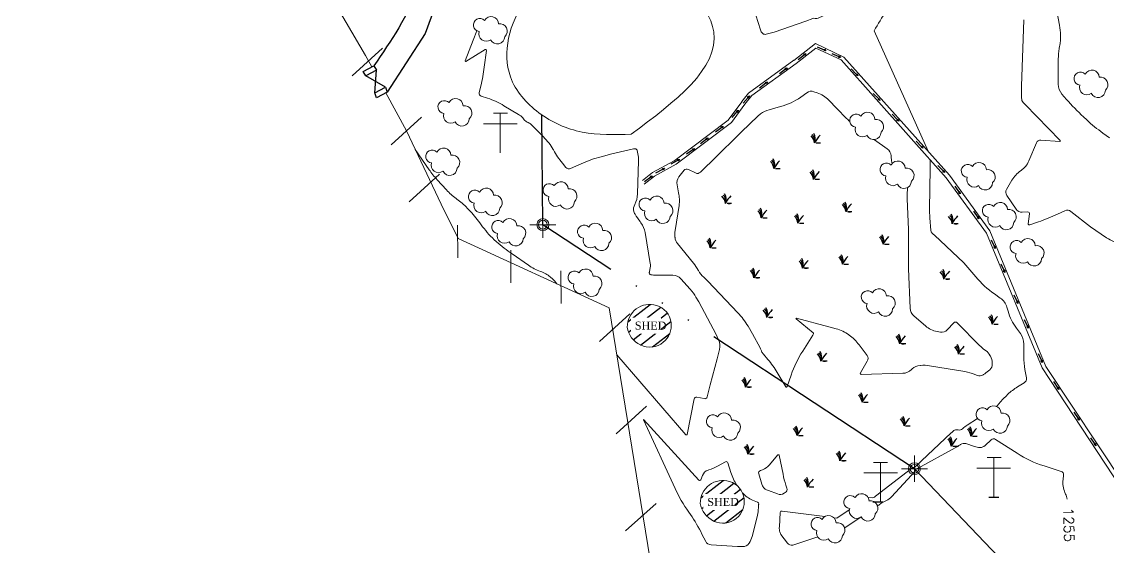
# Model space of a CAD drawing. Header units: metres. Extents: x 331672 to 331918, y 3055529 to 3055826.
# Drawn here: x 331673.6 to 331782.2, y 3055590.7 to 3055643.2 of the extents above; entities that cross this region are included whole.
import ezdxf

# ---------------------------------------------------------------- set-up
doc = ezdxf.new("R2010")
doc.units = ezdxf.units.M
doc.header["$MEASUREMENT"] = 0
doc.linetypes.add('ACAD_ISO06W100', pattern=[36, 24, -3, 0, -3, 0, -3, 0, -3])
for name, color, linetype in [('Border', 250, 'Continuous'), ('GATE', 162, 'Continuous'), ('MLAND', 114, 'Continuous'), ('POLE', 7, 'Continuous')]:
    doc.layers.add(name, color=color, linetype=linetype)
for name, color, linetype, lineweight in [('Cont_Annotation', 7, 'Continuous', 15), ('Contour', 4, 'Continuous', 15), ('Drainage', 18, 'Continuous', 9), ('F', 10, 'Continuous', 20), ('HUT', 181, 'Continuous', 18), ('Index_Contour', 8, 'Continuous', 20), ('POND', 55, 'Continuous', 9), ('Road', 170, 'Continuous', 25), ('Station', 50, 'Continuous', 13), ('TREE', 90, 'Continuous', 5)]:
    doc.layers.add(name, color=color, linetype=linetype, lineweight=lineweight)
doc.styles.add('CAD', font='times.ttf')
doc.styles.add('Cont_Anno', font='')
doc.styles.get('Cont_Anno').set_extended_font_data('romans', bold=True)

msp = doc.modelspace()

# ---------------------------------------------------------------- hatches: boundary and pattern name
at = {"true_color": 0x000000}
h = msp.add_hatch(color=18, dxfattribs=at)
h.dxf.hatch_style = 1
h.paths.add_polyline_path([(331753.81, 3055640.36), (331754, 3055640.35), (331753.86, 3055640.51)])
h = msp.add_hatch(color=18, dxfattribs=at)
h.dxf.hatch_style = 1
h.paths.add_polyline_path([(331751.89, 3055639.89), (331751.98, 3055640.06), (331751.78, 3055640.01)])
h = msp.add_hatch(color=18, dxfattribs=at)
h.dxf.hatch_style = 1
h.paths.add_polyline_path([(331755.25, 3055639.68), (331755.44, 3055639.68), (331755.3, 3055639.84)])
h = msp.add_hatch(color=18, dxfattribs=at)
h.dxf.hatch_style = 1
h.paths.add_polyline_path([(331750.02, 3055638.47), (331750.12, 3055638.64), (331749.92, 3055638.59)])
h = msp.add_hatch(color=18, dxfattribs=at)
h.dxf.hatch_style = 1
h.paths.add_polyline_path([(331757.01, 3055637.92), (331757.18, 3055637.84), (331757.11, 3055638.04)])
h = msp.add_hatch(color=18, dxfattribs=at)
h.dxf.hatch_style = 1
h.paths.add_polyline_path([(331748.04, 3055637.06), (331748.14, 3055637.23), (331747.94, 3055637.18)])
h = msp.add_hatch(color=18, dxfattribs=at)
h.dxf.hatch_style = 1
h.paths.add_polyline_path([(331746.29, 3055635.64), (331746.35, 3055635.82), (331746.16, 3055635.73)])
h = msp.add_hatch(color=18, dxfattribs=at)
h.dxf.hatch_style = 1
h.paths.add_polyline_path([(331759.21, 3055635.46), (331759.39, 3055635.38), (331759.32, 3055635.58)])
h = msp.add_hatch(color=18, dxfattribs=at)
h.dxf.hatch_style = 1
h.paths.add_polyline_path([(331745.19, 3055634.21), (331745.24, 3055634.4), (331745.06, 3055634.3)])
h = msp.add_hatch(color=18, dxfattribs=at)
h.dxf.hatch_style = 1
h.paths.add_polyline_path([(331743.64, 3055632.63), (331743.73, 3055632.8), (331743.53, 3055632.75)])
h = msp.add_hatch(color=18, dxfattribs=at)
h.dxf.hatch_style = 1
h.paths.add_polyline_path([(331761.09, 3055633.38), (331761.27, 3055633.3), (331761.2, 3055633.5)])
h = msp.add_hatch(color=18, dxfattribs=at)
h.dxf.hatch_style = 1
h.paths.add_polyline_path([(331742.13, 3055631.48), (331742.22, 3055631.65), (331742.02, 3055631.6)])
h = msp.add_hatch(color=18, dxfattribs=at)
h.dxf.hatch_style = 1
h.paths.add_polyline_path([(331740.76, 3055630.4), (331740.87, 3055630.56), (331740.66, 3055630.53)])
h = msp.add_hatch(color=18, dxfattribs=at)
h.dxf.hatch_style = 1
h.paths.add_polyline_path([(331763.5, 3055630.69), (331763.68, 3055630.61), (331763.6, 3055630.81)])
h = msp.add_hatch(color=18, dxfattribs=at)
h.dxf.hatch_style = 1
h.paths.add_polyline_path([(331739.26, 3055629.32), (331739.38, 3055629.47), (331739.17, 3055629.46)])
h = msp.add_hatch(color=18, dxfattribs=at)
h.dxf.hatch_style = 1
h.paths.add_polyline_path([(331737.73, 3055628.44), (331737.85, 3055628.59), (331737.65, 3055628.57)])
h = msp.add_hatch(color=18, dxfattribs=at)
h.dxf.hatch_style = 1
h.paths.add_polyline_path([(331765.67, 3055628.25), (331765.85, 3055628.17), (331765.78, 3055628.37)])
h = msp.add_hatch(color=18, dxfattribs=at)
h.dxf.hatch_style = 1
h.paths.add_polyline_path([(331736.54, 3055627.68), (331736.64, 3055627.85), (331736.44, 3055627.8)])
h = msp.add_hatch(color=18, dxfattribs=at)
h.dxf.hatch_style = 1
h.paths.add_polyline_path([(331767.25, 3055626.12), (331767.42, 3055626.02), (331767.37, 3055626.22)])
h = msp.add_hatch(color=18, dxfattribs=at)
h.dxf.hatch_style = 1
h.paths.add_polyline_path([(331769.11, 3055623.62), (331769.28, 3055623.52), (331769.24, 3055623.73)])
h = msp.add_hatch(color=18, dxfattribs=at)
h.dxf.hatch_style = 1
h.paths.add_polyline_path([(331770.76, 3055620.71), (331770.91, 3055620.58), (331770.9, 3055620.79)])
h = msp.add_hatch(color=18, dxfattribs=at)
h.dxf.hatch_style = 1
h.paths.add_polyline_path([(331771.72, 3055618.31), (331771.87, 3055618.18), (331771.86, 3055618.39)])
h = msp.add_hatch(color=18, dxfattribs=at)
h.dxf.hatch_style = 1
h.paths.add_polyline_path([(331773.03, 3055615.21), (331773.18, 3055615.08), (331773.17, 3055615.29)])
h = msp.add_hatch()
h.set_pattern_fill('ANSI31', color=256, scale=7, angle=173)
h.set_pattern_definition([(218, (0, 0), (0.5387037909, -0.6895094094), [])])
h.paths.add_polyline_path([(331737.06, 3055614.88, 0.509759), (331734.13, 3055612.68, 0.244313), (331735.46, 3055610.92, 0.289959), (331737.74, 3055611.19, 0.259362), (331738.52, 3055613.15, 0.294483)])
h.paths.add_polyline_path([(331741.44, 3055595.07, 0.244313), (331742.76, 3055593.31, 0.289959), (331745.04, 3055593.58, 0.259362), (331745.83, 3055595.54, 0.294483), (331744.37, 3055597.27, 0.509759)])
h.paths.add_polyline_path([(331734.63, 3055612), (331738.11, 3055612), (331738.11, 3055613.71), (331734.63, 3055613.71)], flags=24)
h.paths.add_polyline_path([(331741.87, 3055594.37), (331745.35, 3055594.37), (331745.35, 3055596.08), (331741.87, 3055596.08)], flags=24)
h = msp.add_hatch(color=18, dxfattribs=at)
h.dxf.hatch_style = 1
h.paths.add_polyline_path([(331774.07, 3055612.74), (331774.21, 3055612.61), (331774.21, 3055612.82)])
h = msp.add_hatch(color=18, dxfattribs=at)
h.dxf.hatch_style = 1
h.paths.add_polyline_path([(331775.47, 3055609.31), (331775.61, 3055609.18), (331775.61, 3055609.39)])
h = msp.add_hatch(color=18, dxfattribs=at)
h.dxf.hatch_style = 1
h.paths.add_polyline_path([(331777.11, 3055606.56), (331777.27, 3055606.46), (331777.23, 3055606.66)])
h = msp.add_hatch(color=18, dxfattribs=at)
h.dxf.hatch_style = 1
h.paths.add_polyline_path([(331779.13, 3055603.51), (331779.29, 3055603.41), (331779.25, 3055603.62)])
h = msp.add_hatch(color=18, dxfattribs=at)
h.dxf.hatch_style = 1
h.paths.add_polyline_path([(331780.81, 3055600.95), (331780.98, 3055600.84), (331780.94, 3055601.05)])

# ---------------------------------------------------------------- linework, layer by layer
for p, q in [((331753.83, 3055640.43), (331753.86, 3055640.51)), ((331751.83, 3055639.95), (331751.78, 3055640.01)), ((331755.27, 3055639.76), (331755.3, 3055639.84)), ((331749.97, 3055638.53), (331749.92, 3055638.59)), ((331757.06, 3055637.98), (331757.11, 3055638.04)), ((331747.99, 3055637.12), (331747.94, 3055637.18)), ((331746.23, 3055635.68, 1254.76), (331746.16, 3055635.73, 1254.76)), ((331759.27, 3055635.51), (331759.32, 3055635.58)), ((331745.12, 3055634.26), (331745.06, 3055634.3)), ((331743.58, 3055632.69), (331743.53, 3055632.75)), ((331761.14, 3055633.44), (331761.2, 3055633.5)), ((331742.07, 3055631.54), (331742.02, 3055631.6)), ((331740.71, 3055630.46, 1254.74), (331740.66, 3055630.53, 1254.74)), ((331763.55, 3055630.75), (331763.6, 3055630.81)), ((331739.21, 3055629.39), (331739.17, 3055629.46)), ((331737.69, 3055628.5), (331737.65, 3055628.57)), ((331765.73, 3055628.31), (331765.78, 3055628.37)), ((331736.49, 3055627.74), (331736.44, 3055627.8)), ((331767.31, 3055626.17), (331767.37, 3055626.22)), ((331769.17, 3055623.67), (331769.24, 3055623.73)), ((331770.83, 3055620.75), (331770.9, 3055620.79)), ((331771.79, 3055618.35), (331771.86, 3055618.39)), ((331773.1, 3055615.25), (331773.17, 3055615.29)), ((331774.14, 3055612.77), (331774.21, 3055612.82)), ((331775.54, 3055609.35), (331775.61, 3055609.39)), ((331777.17, 3055606.61), (331777.23, 3055606.66)), ((331779.19, 3055603.56), (331779.25, 3055603.62)), ((331780.88, 3055601), (331780.94, 3055601.05))]:
    msp.add_line(p, q)
at = {"layer": 'Border'}
for p, q in [((331753.13, 3055640.75), (331753.83, 3055640.43)), ((331753.86, 3055640.51), (331753.81, 3055640.36)), ((331754, 3055640.35), (331753.81, 3055640.36)), ((331753.86, 3055640.51), (331754, 3055640.35)), ((331751.21, 3055639.48), (331751.83, 3055639.95)), ((331751.78, 3055640.01), (331751.98, 3055640.06)), ((331751.78, 3055640.01), (331751.89, 3055639.89)), ((331751.98, 3055640.06), (331751.89, 3055639.89)), ((331754.57, 3055640.08), (331755.28, 3055639.76)), ((331755.3, 3055639.84), (331755.25, 3055639.68)), ((331755.44, 3055639.68), (331755.25, 3055639.68)), ((331755.3, 3055639.84), (331755.44, 3055639.68)), ((331749.35, 3055638.07), (331749.97, 3055638.53)), ((331749.92, 3055638.59), (331750.12, 3055638.64)), ((331749.92, 3055638.59), (331750.02, 3055638.47)), ((331750.12, 3055638.64), (331750.02, 3055638.47)), ((331756.52, 3055638.54), (331757.06, 3055637.98)), ((331757.11, 3055638.04), (331757.01, 3055637.92)), ((331757.11, 3055638.04), (331757.18, 3055637.84)), ((331747.37, 3055636.65), (331747.99, 3055637.12)), ((331747.94, 3055637.18), (331748.14, 3055637.23)), ((331747.94, 3055637.18), (331748.04, 3055637.06)), ((331748.14, 3055637.23), (331748.04, 3055637.06)), ((331757.18, 3055637.84), (331757.01, 3055637.92)), ((331746.16, 3055635.73, 1254.76), (331746.35, 3055635.82, 1254.76)), ((331746.35, 3055635.82, 1254.76), (331746.29, 3055635.64, 1254.76)), ((331758.73, 3055636.08), (331759.27, 3055635.52)), ((331745.73, 3055635.09, 1254.76), (331746.23, 3055635.68, 1254.76)), ((331746.16, 3055635.73, 1254.76), (331746.29, 3055635.64, 1254.76)), ((331759.32, 3055635.58), (331759.21, 3055635.46)), ((331759.39, 3055635.38), (331759.21, 3055635.46)), ((331759.32, 3055635.58), (331759.39, 3055635.38)), ((331744.62, 3055633.67), (331745.12, 3055634.26)), ((331745.06, 3055634.3), (331745.24, 3055634.4)), ((331745.06, 3055634.3), (331745.19, 3055634.21)), ((331745.24, 3055634.4), (331745.19, 3055634.21)), ((331760.61, 3055634), (331761.15, 3055633.44)), ((331742.96, 3055632.23), (331743.58, 3055632.69)), ((331743.53, 3055632.75), (331743.73, 3055632.8)), ((331743.53, 3055632.75), (331743.64, 3055632.63)), ((331743.73, 3055632.8), (331743.64, 3055632.63)), ((331761.2, 3055633.5), (331761.09, 3055633.38)), ((331761.27, 3055633.3), (331761.09, 3055633.38)), ((331761.2, 3055633.5), (331761.27, 3055633.3)), ((331741.45, 3055631.07), (331742.07, 3055631.54)), ((331742.02, 3055631.6), (331742.22, 3055631.65)), ((331742.02, 3055631.6), (331742.13, 3055631.48)), ((331742.22, 3055631.65), (331742.13, 3055631.48)), ((331740.06, 3055630.05, 1254.74), (331740.71, 3055630.47, 1254.74)), ((331740.66, 3055630.53, 1254.74), (331740.87, 3055630.56, 1254.74)), ((331740.66, 3055630.53, 1254.74), (331740.76, 3055630.4, 1254.74)), ((331740.87, 3055630.56, 1254.74), (331740.76, 3055630.4, 1254.74)), ((331763.02, 3055631.31), (331763.55, 3055630.75)), ((331763.6, 3055630.81), (331763.5, 3055630.69)), ((331763.68, 3055630.61), (331763.5, 3055630.69)), ((331763.6, 3055630.81), (331763.68, 3055630.61)), ((331738.53, 3055629.03), (331739.21, 3055629.39)), ((331739.17, 3055629.46), (331739.38, 3055629.47)), ((331739.17, 3055629.46), (331739.26, 3055629.32)), ((331739.38, 3055629.47), (331739.26, 3055629.32)), ((331737.01, 3055628.14), (331737.69, 3055628.51)), ((331737.65, 3055628.57), (331737.85, 3055628.59)), ((331737.65, 3055628.57), (331737.73, 3055628.44)), ((331737.85, 3055628.59), (331737.73, 3055628.44)), ((331765.19, 3055628.87), (331765.73, 3055628.31)), ((331765.78, 3055628.37), (331765.67, 3055628.25)), ((331765.85, 3055628.17), (331765.67, 3055628.25)), ((331765.78, 3055628.37), (331765.85, 3055628.17)), ((331735.86, 3055627.28), (331736.49, 3055627.74)), ((331736.44, 3055627.8), (331736.64, 3055627.85)), ((331736.44, 3055627.8), (331736.54, 3055627.68)), ((331736.64, 3055627.85), (331736.54, 3055627.68)), ((331766.87, 3055626.8), (331767.31, 3055626.17)), ((331767.37, 3055626.22), (331767.25, 3055626.12)), ((331767.42, 3055626.02), (331767.25, 3055626.12)), ((331767.37, 3055626.22), (331767.42, 3055626.02)), ((331768.73, 3055624.31), (331769.18, 3055623.68)), ((331769.24, 3055623.73), (331769.11, 3055623.62)), ((331769.28, 3055623.52), (331769.11, 3055623.62)), ((331769.24, 3055623.73), (331769.28, 3055623.52)), ((331770.51, 3055621.45), (331770.84, 3055620.75)), ((331770.9, 3055620.79), (331770.76, 3055620.71)), ((331770.91, 3055620.58), (331770.76, 3055620.71)), ((331770.9, 3055620.79), (331770.91, 3055620.58)), ((331771.47, 3055619.05), (331771.8, 3055618.35)), ((331771.86, 3055618.39), (331771.72, 3055618.31)), ((331771.87, 3055618.18), (331771.72, 3055618.31)), ((331771.86, 3055618.39), (331771.87, 3055618.18)), ((331772.78, 3055615.95), (331773.11, 3055615.25)), ((331773.17, 3055615.29), (331773.03, 3055615.21)), ((331773.18, 3055615.08), (331773.03, 3055615.21)), ((331773.17, 3055615.29), (331773.18, 3055615.08)), ((331773.81, 3055613.48), (331774.14, 3055612.78)), ((331774.21, 3055612.82), (331774.07, 3055612.74)), ((331774.21, 3055612.61), (331774.07, 3055612.74)), ((331774.21, 3055612.82), (331774.21, 3055612.61)), ((331775.21, 3055610.05), (331775.54, 3055609.35)), ((331775.61, 3055609.39), (331775.47, 3055609.31)), ((331775.61, 3055609.18), (331775.47, 3055609.31)), ((331775.61, 3055609.39), (331775.61, 3055609.18)), ((331776.73, 3055607.25), (331777.17, 3055606.61)), ((331777.23, 3055606.66), (331777.11, 3055606.56)), ((331777.27, 3055606.46), (331777.11, 3055606.56)), ((331777.23, 3055606.66), (331777.27, 3055606.46)), ((331778.75, 3055604.2), (331779.19, 3055603.57)), ((331779.25, 3055603.62), (331779.13, 3055603.51)), ((331779.29, 3055603.41), (331779.13, 3055603.51)), ((331779.25, 3055603.62), (331779.29, 3055603.41)), ((331780.44, 3055601.64), (331780.88, 3055601)), ((331780.94, 3055601.05), (331780.81, 3055600.95)), ((331780.94, 3055601.05), (331780.98, 3055600.84)), ((331780.98, 3055600.84), (331780.81, 3055600.95))]:
    msp.add_line(p, q, dxfattribs=at)
at = {"layer": 'Contour'}
for points, elevation in [([(331775.39, 3055653.1), (331777.32, 3055642.9, -0.090624), (331777.36, 3055640.86), (331777.35, 3055640.81, 0.043232), (331777.19, 3055638.75), (331777.21, 3055637, 0.186553), (331777.58, 3055636.01), (331778.04, 3055635.48, 0.027252), (331779.72, 3055633.74), (331780.05, 3055633.43, 0.036447), (331781.67, 3055632.11), (331782.33, 3055631.64, 0.082149)], 1258), ([(331773.76, 3055643.43), (331773.54, 3055636.8), (331773.55, 3055635.6, 0.186553), (331773.7, 3055635.18), (331773.89, 3055634.97), (331777.4, 3055631.38, -0.635463), (331777.36, 3055631.28), (331775.47, 3055631.41, 0.325844), (331775.04, 3055631.14), (331774.28, 3055629.33, -0.148017), (331773.49, 3055628.36), (331773.45, 3055628.33, 0.113503), (331772.58, 3055627.39), (331772.04, 3055626.47, 0.297337), (331772.06, 3055625.88), (331773, 3055624.51, 0.267808), (331773.6, 3055624.2), (331774.15, 3055624.23, -0.459058), (331774.34, 3055624.02), (331774.21, 3055623.05, 0.535926), (331774.36, 3055622.93), (331775.22, 3055623.23, 0.025655), (331777.13, 3055624), (331777.88, 3055624.34, -0.288319), (331778.48, 3055624.27), (331780.43, 3055622.75), (331782.04, 3055621.65, 0.118981), (331783.64, 3055621.02)], 1256), ([(331756.37, 3055633.27, -0.00904), (331756.06, 3055633.58), (331755.08, 3055634.58), (331754.27, 3055635.4, 0.119543), (331753.12, 3055636.13), (331752.8, 3055636.25, 0.253543), (331752.08, 3055636.15), (331751.47, 3055635.71, -0.093465), (331749.46, 3055634.76), (331748.31, 3055634.45, 0.108692), (331747.46, 3055634.02), (331747.42, 3055633.99, 0.026832), (331746.7, 3055633.34), (331745.22, 3055631.89), (331743.05, 3055629.76), (331741.45, 3055628.2, -0.327479), (331740.95, 3055628.12), (331740.25, 3055628.48, 0.361516), (331739.82, 3055628.39), (331739.31, 3055627.73, 0.228405), (331739.12, 3055626.93), (331739.27, 3055626.13, -0.038865), (331739.35, 3055625.53), (331739.35, 3055625.48, -0.053595), (331739.32, 3055624.87), (331738.93, 3055622.37, 0.067198), (331738.91, 3055621.71), (331738.92, 3055621.66, 0.153308), (331739.16, 3055621.06), (331740.76, 3055619.1, -0.042573), (331741.23, 3055618.4), (331741.26, 3055618.36, 0.076315), (331741.78, 3055617.7), (331742.19, 3055617.3), (331745.19, 3055614.14, -0.056594), (331746.21, 3055612.79), (331746.67, 3055612.02), (331747.42, 3055610.62, -0.034281), (331747.55, 3055610.32), (331747.57, 3055610.27, 0.094984), (331747.74, 3055609.99), (331748.19, 3055609.47, -0.047236), (331749.13, 3055608.17), (331749.99, 3055606.74, 0.598703), (331750.12, 3055606.75), (331750.52, 3055607.91, -0.059729), (331751.67, 3055610.31), (331752.67, 3055611.91), (331752.75, 3055612.02, 0.396083), (331752.73, 3055612.15), (331751.01, 3055613.54, -0.715136), (331751.04, 3055613.59), (331754.29, 3055612.75), (331755.03, 3055612.54, -0.088792), (331756.28, 3055611.93), (331756.32, 3055611.91, -0.082391), (331757.3, 3055610.94), (331758.1, 3055609.87, -0.305769), (331758.13, 3055609.31), (331757.44, 3055608.12, 0.558828), (331757.53, 3055607.97), (331761.67, 3055608.09, 0.190975), (331762.55, 3055608.45)], 1254), ([(331758.84, 3055631.45, -0.000307), (331758.83, 3055631.46, -0.000307)], 1254), ([(331760.61, 3055629.05, -0.033408), (331760.52, 3055629.62), (331760.51, 3055629.83, 0.231903), (331760.11, 3055630.54), (331758.84, 3055631.45)], 1254), ([(331762.55, 3055608.45), (331762.62, 3055608.52, -0.173003), (331763.4, 3055608.87), (331763.45, 3055608.87, -0.068127), (331764.35, 3055608.84), (331767.87, 3055608.26, -0.057378), (331768.88, 3055607.98), (331769.13, 3055607.88, 0.242696), (331769.69, 3055607.93), (331769.73, 3055607.95, 0.046979), (331770.23, 3055608.32), (331770.37, 3055608.43, 0.243354), (331770.62, 3055609.05), (331770.62, 3055609.12, 0.106376), (331770.43, 3055609.8), (331770.41, 3055609.84, 0.126465), (331769.95, 3055610.36), (331769.9, 3055610.4, -0.04582), (331769.33, 3055610.88), (331767.11, 3055613.14, 0.422297), (331766.78, 3055613.14), (331766.1, 3055612.43, -0.259543), (331765.44, 3055612.21), (331765.11, 3055612.26, -0.142096), (331763.94, 3055612.82), (331762.8, 3055613.8, -0.214781), (331762.42, 3055614.6), (331762.25, 3055618.54), (331762.23, 3055622.47), (331762.11, 3055625.54, -0.029644), (331762.13, 3055626.39), (331762.14, 3055626.53, 0.030468), (331762.14, 3055626.64, 0.030468)], 1254), ([(331762.14, 3055626.64, -0.000949), (331762.13, 3055626.65, -0.000949)], 1254), ([(331748.25, 3055596.35), (331749.17, 3055596.02, 0.240477), (331749.82, 3055596.09), (331749.93, 3055596.15, 0.344013), (331750.09, 3055596.59), (331749.99, 3055596.9, -0.023702), (331749.71, 3055598), (331749.31, 3055599.89, 0.589023), (331749.18, 3055599.93), (331748.32, 3055598.91, -0.133517), (331747.65, 3055598.44), (331747.44, 3055598.36, 0.397679), (331747.28, 3055598.03), (331747.6, 3055596.99, 0.100615), (331747.77, 3055596.67), (331747.82, 3055596.61, 0.134174), (331748.06, 3055596.43), (331748.25, 3055596.35, 0.008093), (331748.25, 3055596.35)], 1254)]:
    msp.add_lwpolyline(points, format="xyb", dxfattribs=dict(at, elevation=elevation))
at = {"layer": 'Drainage'}
for p, q in [((331750.77, 3055639.38, 1254.86), (331752.95, 3055641.07, 1254.88)), ((331751.02, 3055639.06, 1254.86), (331753, 3055640.6, 1254.88)), ((331755.79, 3055639.71, 1254.93), (331752.95, 3055641.07, 1254.88)), ((331755.5, 3055639.43, 1254.93), (331753, 3055640.6, 1254.88)), ((331750.79, 3055639.39, 1254.86), (331746.27, 3055636.11, 1254.78)), ((331751.02, 3055639.06, 1254.86), (331746.58, 3055635.86, 1254.78)), ((331766.01, 3055627.65, 1255.09), (331755.5, 3055639.43, 1254.93)), ((331766.34, 3055627.89, 1255.09), (331755.79, 3055639.71, 1254.93)), ((331746.27, 3055636.11, 1254.78), (331745.59, 3055635.26, 1254.76)), ((331746.58, 3055635.86, 1254.78), (331745.9, 3055635.01, 1254.76)), ((331745.58, 3055635.25, 1254.76), (331744.23, 3055633.41, 1254.77)), ((331745.9, 3055635.01, 1254.76), (331744.55, 3055633.17, 1254.77)), ((331744.23, 3055633.41, 1254.77), (331738.79, 3055629.31, 1254.74)), ((331744.55, 3055633.17, 1254.77), (331739.03, 3055628.99, 1254.74)), ((331738.84, 3055629.34, 1254.74), (331736.66, 3055628.16, 1254.63)), ((331739.03, 3055628.99, 1254.74), (331736.85, 3055627.81, 1254.63)), ((331736.66, 3055628.16, 1254.63), (331735.65, 3055627.37)), ((331736.85, 3055627.81, 1254.63), (331735.84, 3055627.01)), ((331770.04, 3055622.11, 1255.15), (331766.01, 3055627.65, 1255.09)), ((331770.36, 3055622.35, 1255.15), (331766.34, 3055627.89, 1255.09)), ((331775.6, 3055608.63, 1255.24), (331770.04, 3055622.11, 1255.15)), ((331775.97, 3055608.78, 1255.24), (331770.36, 3055622.35, 1255.15)), ((331775.97, 3055608.78, 1255.24), (331783.81, 3055596.97, 1255.48)), ((331775.6, 3055608.63, 1255.24), (331783.45, 3055596.68, 1255.46))]:
    msp.add_line(p, q, dxfattribs=at)
at = {"layer": 'F'}
for p, q in [((331709.7, 3055640.6), (331706.66, 3055637.83)), ((331713.59, 3055633.71, 1263.39), (331710.55, 3055630.95, 1263.39)), ((331715.39, 3055627.99), (331712.35, 3055625.23)), ((331734.4, 3055614.04), (331731.36, 3055611.27)), ((331736.07, 3055604.79), (331733.03, 3055602.02)), ((331737.02, 3055595.08), (331733.98, 3055592.32))]:
    msp.add_line(p, q, dxfattribs=at)
at = {"layer": 'F', "color": 240, "true_color": 0xed1f24, "elevation": 1263.39}
for points in [[(331708.61, 3055638.74), (331708, 3055639.86), (331704.69, 3055645.54), (331704.01, 3055668.9), (331694.23, 3055675.08), (331689.89, 3055673.64), (331683.58, 3055685.84), (331679.58, 3055694.15), (331674.76, 3055704.6), (331673.63, 3055709.62), (331697.31, 3055798.43)], [(331839.11, 3055595.97), (331828.94, 3055583.41), (331820.9, 3055573.61), (331815.15, 3055565.71), (331814.54, 3055565.04), (331798.23, 3055543.56), (331787.32, 3055537.03), (331777.8, 3055533.55), (331768.59, 3055529.46), (331753.8, 3055534.95), (331749.3, 3055548.4), (331744.32, 3055560.08), (331738.47, 3055576.93), (331732.32, 3055614.64), (331717.23, 3055621.58), (331715.55, 3055624.99), (331712.07, 3055632.33), (331710.01, 3055636.13)]]:
    msp.add_lwpolyline(points, dxfattribs=at)
at = {"layer": 'F'}
for points in [[(331717.19, 3055622.89), (331717.2, 3055619.62)], [(331722.52, 3055620.39), (331722.52, 3055617.12)], [(331727.52, 3055618.35), (331727.53, 3055615.07)]]:
    msp.add_lwpolyline(points, dxfattribs=at)
at = {"layer": 'GATE'}
for p, q in [((331708.91, 3055636.14, 1263.39), (331709.07, 3055638.39, 1263.39)), ((331709.97, 3055636.71, 1263.39), (331708.01, 3055637.82, 1263.39))]:
    msp.add_line(p, q, dxfattribs=at)
at = {"layer": 'GATE', "elevation": 1263.39}
for points in [[(331708.01, 3055637.82), (331707.76, 3055638.28), (331708.82, 3055638.85), (331709.07, 3055638.39)], [(331709.09, 3055635.64), (331708.91, 3055636.14), (331709.97, 3055636.71), (331710.15, 3055636.21)]]:
    msp.add_lwpolyline(points, close=True, dxfattribs=at)
at = {"layer": 'HUT'}
for centre, radius, start, end in [((331736.4, 3055612.72, 1255.11), 2.26, 72.8455, 180.8881), ((331736.45, 3055612.88, 1255.11), 2.09, 7.2057, 72.8455), ((331736.37, 3055612.87, 1255.11), 2.17, 309.0502, 7.2057), ((331736.49, 3055613.08, 1255.11), 2.39, 189.4535, 244.3694), ((331736.39, 3055612.85, 1255.11), 2.14, 244.3694, 309.0502), ((331743.7, 3055595.11, 1255.11), 2.26, 72.8455, 180.8881), ((331743.75, 3055595.27, 1255.11), 2.09, 7.2057, 72.8455), ((331743.8, 3055595.47, 1255.11), 2.39, 189.4535, 244.3694), ((331743.67, 3055595.26, 1255.11), 2.17, 309.0502, 7.2057), ((331743.69, 3055595.24, 1255.11), 2.14, 244.3694, 309.0502)]:
    msp.add_arc(centre, radius, start, end, dxfattribs=at)
at = {"layer": 'Index_Contour', "elevation": 1255}
for points in [[(331744.25, 3055647.73), (331744.44, 3055647.52), (331745.49, 3055646.44), (331746.61, 3055645.39, -0.221716), (331746.88, 3055644.73), (331746.88, 3055644.68, 0.085238), (331746.99, 3055643.91), (331747.45, 3055642.42, 0.140405), (331747.65, 3055642.1), (331747.69, 3055642.07, 0.266751), (331748.02, 3055641.99), (331748.83, 3055642.21), (331751.98, 3055643.29), (331752.68, 3055643.57, -0.176694), (331752.92, 3055643.58), (331752.97, 3055643.57, 0.19407), (331753.21, 3055643.59), (331762.68, 3055648.06, -0.701592), (331762.71, 3055648.01), (331761.36, 3055646.22, 0.036475), (331758.82, 3055642.34), (331764.2, 3055630.29)], [(331733.09, 3055609.94), (331739.99, 3055601.94, 0.589848), (331740.13, 3055601.98), (331740.82, 3055605.53, -0.422154), (331741.09, 3055605.71), (331741.82, 3055605.55, 0.403534), (331742.12, 3055605.73), (331742.44, 3055606.93), (331743.12, 3055609.52), (331743.35, 3055610.47, 0.175507), (331743.26, 3055611.45), (331743.03, 3055611.98), (331741.29, 3055615.25), (331741.01, 3055615.71, 0.052734), (331740.44, 3055616.49), (331739.48, 3055617.55, 0.220908), (331738.7, 3055617.89), (331737.17, 3055617.89, -0.031801), (331736.62, 3055617.92), (331736.51, 3055617.93, -0.446628), (331736.34, 3055618.18), (331736.35, 3055618.2, 0.020196), (331736.43, 3055618.59), (331736.44, 3055618.66, 0.087487), (331736.44, 3055619.08), (331735.92, 3055622.16, 0.120591), (331735.51, 3055623.14), (331735.42, 3055623.26, -0.020178), (331734.93, 3055624), (331734.88, 3055624.08, -0.255612), (331734.84, 3055624.8), (331734.91, 3055624.97, 0.102623), (331735.16, 3055626.02), (331735.26, 3055629.34, 0.05787), (331735.21, 3055630.04), (331735.14, 3055630.37, 0.19169), (331735.08, 3055630.47), (331735.03, 3055630.51, 0.169229), (331734.94, 3055630.54), (331734.89, 3055630.54, 0.065376), (331734.78, 3055630.53), (331732.61, 3055630.02), (331731.53, 3055629.74, 0.04554), (331729.53, 3055629.04), (331728.48, 3055628.57, -0.343146), (331728.02, 3055628.68), (331727.66, 3055629.11, -0.047878), (331726.76, 3055630.42), (331726.74, 3055630.46, 0.074666), (331725.78, 3055631.72), (331724.46, 3055633.02, 0.103464), (331724.28, 3055633.14), (331724.23, 3055633.16, -0.066384), (331724.04, 3055633.27), (331724, 3055633.3, -0.062419), (331723.84, 3055633.45), (331723.7, 3055633.62, 0.087594), (331723.27, 3055633.98), (331721.82, 3055634.85, 0.060014), (331720.19, 3055635.6), (331719.53, 3055635.81, -0.393025), (331719.35, 3055636.14), (331719.51, 3055636.85, 0.028758), (331719.85, 3055638.69), (331720.06, 3055640.38, 0.591469), (331719.94, 3055640.46), (331718.02, 3055639.28, -0.653757), (331717.95, 3055639.34), (331718.73, 3055641.41), (331719.11, 3055642.34)], [(331712.96, 3055630.47), (331714.34, 3055628.45, 0.038554), (331715.15, 3055627.45), (331715.62, 3055626.94), (331716.08, 3055626.42, 0.053894), (331717.04, 3055625.57), (331717.12, 3055625.51, -0.047013), (331718.15, 3055624.61), (331718.31, 3055624.45, -0.034193), (331719.42, 3055623.12), (331719.69, 3055622.75, 0.054995), (331721.03, 3055621.28), (331721.07, 3055621.25, 0.031996), (331722.64, 3055620.02), (331724.26, 3055618.89, 0.068787), (331725.46, 3055618.27), (331725.61, 3055618.22, -0.111502), (331726.55, 3055617.63), (331726.59, 3055617.6, -0.023958), (331727.12, 3055617.03)], [(331764.4, 3055629.47), (331764.37, 3055625.65, 0.042532), (331764.38, 3055623.62), (331764.49, 3055622.38, 0.297654), (331764.84, 3055621.91), (331764.84, 3055621.91), (331764.84, 3055621.91), (331764.84, 3055621.91), (331764.84, 3055621.91), (331767.79, 3055619.15), (331767.79, 3055619.15), (331768.98, 3055617.73, 0.067), (331770.83, 3055616.02), (331771.42, 3055615.61, -0.175399), (331772.07, 3055614.69), (331772.19, 3055614.29, 0.092955), (331773.04, 3055612.59), (331773.42, 3055612.08, -0.174164), (331773.76, 3055611), (331773.76, 3055610.77, 0.019429), (331773.78, 3055609.47), (331773.78, 3055609.42, 0.031768), (331773.93, 3055608.14), (331774.02, 3055607.62, -0.314471), (331773.8, 3055607.13), (331773.14, 3055606.72, 0.053311), (331772.17, 3055605.99), (331772.14, 3055605.95, 0.026927), (331771.3, 3055605.08), (331771.07, 3055604.81)], [(331745.09, 3055596.89, -0.072258), (331744.5, 3055598.15), (331744.2, 3055599.13, 0.466994), (331743.95, 3055599.23), (331743.17, 3055598.8, -0.049951), (331742.3, 3055598.43), (331742.23, 3055598.4, 0.235017), (331741.65, 3055597.86), (331741.49, 3055597.44, -0.536227), (331741.3, 3055597.4), (331735.78, 3055603.45, 0.747439), (331735.75, 3055603.43)], [(331735.75, 3055603.43), (331738.92, 3055596.58, 0.046308), (331740.28, 3055594.2), (331740.45, 3055593.96, -0.038239), (331741.61, 3055592.01), (331741.98, 3055591.28, 0.277578), (331742.51, 3055590.92), (331745.17, 3055590.78), (331745.69, 3055590.76, 0.264928), (331746.3, 3055591.07), (331746.32, 3055591.1, 0.092235), (331746.61, 3055591.76), (331747.12, 3055593.74, 0.047521), (331747.22, 3055594.41), (331747.24, 3055594.65, -0.022751), (331747.27, 3055594.95), (331747.28, 3055595, 0.354991), (331747.16, 3055595.21), (331746.66, 3055595.41, -0.134174), (331745.67, 3055596.14)], [(331769.14, 3055603.57), (331768.1, 3055602.9, 0.043475), (331767.69, 3055602.58), (331767.65, 3055602.54, -0.23582), (331767.22, 3055602.42), (331767.08, 3055602.44, 0.219657), (331766.79, 3055602.36), (331766.75, 3055602.33, 0.022591), (331766.51, 3055602.12), (331762.95, 3055598.76, -0.14357), (331762.78, 3055598.67), (331762.73, 3055598.66, 0.117651), (331762.56, 3055598.58), (331758.95, 3055595.79), (331758.84, 3055595.7, -0.198744), (331758.68, 3055595.64), (331758.25, 3055595.65)], [(331759.09, 3055594.8, 0.016197), (331759.44, 3055595.03), (331759.48, 3055595.06, -0.056747), (331759.97, 3055595.34), (331760.05, 3055595.37, 0.111317), (331760.56, 3055595.73), (331762.94, 3055598.32, 0.200767), (331762.97, 3055598.4), (331762.97, 3055598.46, -0.306695), (331763.01, 3055598.52), (331763.06, 3055598.54, 0.019414), (331763.13, 3055598.58), (331766.91, 3055600.63, 0.030344), (331767.41, 3055600.94), (331767.45, 3055600.97, -0.248162), (331767.98, 3055601.05), (331768.84, 3055600.76, 0.088986), (331769.37, 3055600.67), (331769.42, 3055600.67, 0.197815), (331769.89, 3055600.86), (331770.5, 3055601.44, -0.351673), (331770.95, 3055601.48), (331773.09, 3055600.1, 0.069775), (331775.79, 3055598.82), (331777.5, 3055598.28, -0.360155), (331777.74, 3055597.91), (331777.69, 3055597.46, 0.12936), (331777.88, 3055596.15), (331777.94, 3055596.01, -0.039147), (331778.1, 3055595.5, -0.039147)], [(331753.89, 3055593.75), (331749.62, 3055594.3, 0.490073), (331749.42, 3055594.17), (331749.34, 3055592.73, 0.05786), (331749.35, 3055592.36), (331749.36, 3055592.31, 0.123468), (331749.5, 3055591.98), (331750.14, 3055591.11, 0.299977), (331750.67, 3055590.89), (331753.17, 3055591.72)]]:
    msp.add_lwpolyline(points, format="xyb", dxfattribs=at)
for points in [[(331771.07, 3055604.81), (331771.02, 3055604.78)], [(331758.25, 3055595.65), (331758.22, 3055595.63)], [(331755.07, 3055593.6), (331754.8, 3055593.63)], [(331756.33, 3055594.42), (331755.07, 3055593.6)], [(331755.89, 3055592.62), (331757.52, 3055593.73)], [(331755.87, 3055592.61), (331755.89, 3055592.62)]]:
    msp.add_lwpolyline(points, dxfattribs=at)
at = {"layer": 'MLAND'}
for p, q in [((331753.01, 3055631.15), (331753.46, 3055631.15)), ((331753.1, 3055631.13), (331753.31, 3055631.13)), ((331748.96, 3055628.58), (331749.41, 3055628.58)), ((331749.05, 3055628.57), (331749.26, 3055628.57)), ((331752.91, 3055627.51), (331753.36, 3055627.51)), ((331753.01, 3055627.49), (331753.22, 3055627.49)), ((331744.11, 3055625.1), (331744.56, 3055625.1)), ((331744.21, 3055625.08), (331744.42, 3055625.08)), ((331756.14, 3055624.27), (331756.59, 3055624.27)), ((331756.24, 3055624.25), (331756.45, 3055624.25)), ((331747.68, 3055623.65), (331748.13, 3055623.65)), ((331747.77, 3055623.64), (331747.99, 3055623.64)), ((331751.35, 3055623.11), (331751.8, 3055623.11)), ((331751.44, 3055623.09), (331751.65, 3055623.09)), ((331766.76, 3055623.07), (331767.21, 3055623.07)), ((331766.86, 3055623.05), (331767.07, 3055623.05)), ((331742.59, 3055620.65), (331743.04, 3055620.65)), ((331742.68, 3055620.64), (331742.89, 3055620.64)), ((331759.86, 3055621.01), (331760.31, 3055621.01)), ((331759.96, 3055620.99), (331760.17, 3055620.99)), ((331751.81, 3055618.62), (331752.26, 3055618.62)), ((331751.9, 3055618.6), (331752.12, 3055618.6)), ((331755.79, 3055619.01), (331756.25, 3055619.01)), ((331755.89, 3055618.99), (331756.1, 3055618.99)), ((331746.95, 3055617.66), (331747.4, 3055617.66)), ((331747.04, 3055617.64), (331747.25, 3055617.64)), ((331765.93, 3055617.53), (331766.38, 3055617.53)), ((331766.02, 3055617.51), (331766.24, 3055617.51)), ((331748.24, 3055613.7), (331748.69, 3055613.7)), ((331748.34, 3055613.68), (331748.55, 3055613.68)), ((331770.76, 3055613.01), (331771.21, 3055613.01)), ((331770.85, 3055612.99), (331771.06, 3055612.99)), ((331761.52, 3055611.07), (331761.97, 3055611.07)), ((331761.61, 3055611.05), (331761.82, 3055611.05)), ((331767.39, 3055610.04), (331767.84, 3055610.04)), ((331767.48, 3055610.02), (331767.69, 3055610.02)), ((331753.66, 3055609.33), (331754.11, 3055609.33)), ((331753.75, 3055609.31), (331753.96, 3055609.31)), ((331746.1, 3055606.72), (331746.56, 3055606.72)), ((331746.2, 3055606.7), (331746.41, 3055606.7)), ((331757.76, 3055605.21), (331758.21, 3055605.21)), ((331757.85, 3055605.19), (331758.07, 3055605.19)), ((331761.96, 3055602.84), (331762.41, 3055602.84)), ((331762.05, 3055602.82), (331762.26, 3055602.82)), ((331751.26, 3055601.87), (331751.71, 3055601.87)), ((331751.35, 3055601.85), (331751.56, 3055601.85)), ((331768.65, 3055601.81), (331769.1, 3055601.81)), ((331768.74, 3055601.79), (331768.95, 3055601.79)), ((331746.36, 3055600.03), (331746.81, 3055600.03)), ((331746.45, 3055600.01), (331746.66, 3055600.01)), ((331766.68, 3055600.81), (331767.13, 3055600.81)), ((331766.77, 3055600.79), (331766.98, 3055600.79)), ((331755.55, 3055599.36), (331756.01, 3055599.36)), ((331755.65, 3055599.34), (331755.86, 3055599.34)), ((331752.31, 3055596.73), (331752.77, 3055596.73)), ((331752.41, 3055596.72), (331752.62, 3055596.72))]:
    msp.add_line(p, q, dxfattribs=at)
for centre, radius, start, end in [((331751.73, 3055631.01), 1.13, 5.7059, 46.8141), ((331752.07, 3055631.36), 0.821, 343.3485, 46.6352), ((331751.83, 3055631.51), 1.1, 339.37, 31.0739), ((331755.72, 3055629.66), 3.22, 135.9248, 152.8866), ((331747.68, 3055628.45), 1.13, 5.7059, 46.8141), ((331748.02, 3055628.8), 0.821, 343.3485, 46.6352), ((331747.78, 3055628.95), 1.1, 339.37, 31.0739), ((331751.67, 3055627.1), 3.22, 135.9248, 152.8866), ((331751.63, 3055627.37), 1.13, 5.7059, 46.8141), ((331751.97, 3055627.72), 0.821, 343.3485, 46.6352), ((331751.73, 3055627.87), 1.1, 339.37, 31.0739), ((331755.62, 3055626.02), 3.22, 135.9248, 152.8866), ((331742.93, 3055625.46), 1.1, 339.37, 31.0739), ((331742.83, 3055624.97), 1.13, 5.7059, 46.8141), ((331743.17, 3055625.31), 0.821, 343.3485, 46.6352), ((331746.82, 3055623.61), 3.22, 135.9248, 152.8866), ((331754.86, 3055624.14), 1.13, 5.7059, 46.8141), ((331755.2, 3055624.49), 0.821, 343.3485, 46.6352), ((331754.96, 3055624.64), 1.1, 339.37, 31.0739), ((331758.85, 3055622.79), 3.22, 135.9248, 152.8866), ((331746.4, 3055623.52), 1.13, 5.7059, 46.8141), ((331746.74, 3055623.87), 0.821, 343.3485, 46.6352), ((331746.5, 3055624.02), 1.1, 339.37, 31.0739), ((331750.39, 3055622.17), 3.22, 135.9248, 152.8866), ((331750.41, 3055623.33), 0.821, 343.3485, 46.6352), ((331750.17, 3055623.48), 1.1, 339.37, 31.0739), ((331754.05, 3055621.63), 3.22, 135.9248, 152.8866), ((331765.82, 3055623.28), 0.821, 343.3485, 46.6352), ((331765.58, 3055623.43), 1.1, 339.37, 31.0739), ((331750.07, 3055622.98), 1.13, 5.7059, 46.8141), ((331765.48, 3055622.94), 1.13, 5.7059, 46.8141), ((331769.47, 3055621.58), 3.22, 135.9248, 152.8866), ((331758.58, 3055620.88), 1.13, 5.7059, 46.8141), ((331758.92, 3055621.23), 0.821, 343.3485, 46.6352), ((331758.68, 3055621.38), 1.1, 339.37, 31.0739), ((331762.57, 3055619.53), 3.22, 135.9248, 152.8866), ((331741.31, 3055620.52), 1.13, 5.7059, 46.8141), ((331741.65, 3055620.87), 0.821, 343.3485, 46.6352), ((331741.41, 3055621.02), 1.1, 339.37, 31.0739), ((331745.3, 3055619.17), 3.22, 135.9248, 152.8866), ((331750.63, 3055618.99), 1.1, 339.37, 31.0739), ((331754.52, 3055618.88), 1.13, 5.7059, 46.8141), ((331754.85, 3055619.23), 0.821, 343.3485, 46.6352), ((331754.61, 3055619.38), 1.1, 339.37, 31.0739), ((331758.5, 3055617.53), 3.22, 135.9248, 152.8866), ((331746.01, 3055617.87), 0.821, 343.3485, 46.6352), ((331745.77, 3055618.03), 1.1, 339.37, 31.0739), ((331749.66, 3055616.17), 3.22, 135.9248, 152.8866), ((331750.53, 3055618.49), 1.13, 5.7059, 46.8141), ((331750.87, 3055618.84), 0.821, 343.3485, 46.6352), ((331754.52, 3055617.13), 3.22, 135.9248, 152.8866), ((331764.75, 3055617.9), 1.1, 339.37, 31.0739), ((331745.67, 3055617.53), 1.13, 5.7059, 46.8141), ((331764.65, 3055617.4), 1.13, 5.7059, 46.8141), ((331764.99, 3055617.75), 0.821, 343.3485, 46.6352), ((331768.64, 3055616.05), 3.22, 135.9248, 152.8866), ((331746.96, 3055613.57), 1.13, 5.7059, 46.8141), ((331747.3, 3055613.92), 0.821, 343.3485, 46.6352), ((331747.06, 3055614.07), 1.1, 339.37, 31.0739), ((331750.95, 3055612.22), 3.22, 135.9248, 152.8866), ((331769.48, 3055612.88), 1.13, 5.7059, 46.8141), ((331769.82, 3055613.23), 0.821, 343.3485, 46.6352), ((331769.58, 3055613.38), 1.1, 339.37, 31.0739), ((331773.46, 3055611.53), 3.22, 135.9248, 152.8866), ((331760.34, 3055611.43), 1.1, 339.37, 31.0739), ((331760.24, 3055610.93), 1.13, 5.7059, 46.8141), ((331760.58, 3055611.28), 0.821, 343.3485, 46.6352), ((331764.23, 3055609.58), 3.22, 135.9248, 152.8866), ((331766.45, 3055610.25), 0.821, 343.3485, 46.6352), ((331766.21, 3055610.4), 1.1, 339.37, 31.0739), ((331752.38, 3055609.2), 1.13, 5.7059, 46.8141), ((331752.71, 3055609.55), 0.821, 343.3485, 46.6352), ((331752.47, 3055609.7), 1.1, 339.37, 31.0739), ((331756.36, 3055607.85), 3.22, 135.9248, 152.8866), ((331766.11, 3055609.9), 1.13, 5.7059, 46.8141), ((331770.1, 3055608.55), 3.22, 135.9248, 152.8866), ((331744.92, 3055607.09), 1.1, 339.37, 31.0739), ((331744.83, 3055606.59), 1.13, 5.7059, 46.8141), ((331745.16, 3055606.94), 0.821, 343.3485, 46.6352), ((331748.81, 3055605.24), 3.22, 135.9248, 152.8866), ((331756.48, 3055605.08), 1.13, 5.7059, 46.8141), ((331756.82, 3055605.43), 0.821, 343.3485, 46.6352), ((331756.58, 3055605.58), 1.1, 339.37, 31.0739), ((331760.47, 3055603.73), 3.22, 135.9248, 152.8866), ((331760.68, 3055602.71), 1.13, 5.7059, 46.8141), ((331761.02, 3055603.06), 0.821, 343.3485, 46.6352), ((331760.78, 3055603.21), 1.1, 339.37, 31.0739), ((331764.66, 3055601.36), 3.22, 135.9248, 152.8866), ((331749.98, 3055601.74), 1.13, 5.7059, 46.8141), ((331750.32, 3055602.09), 0.821, 343.3485, 46.6352), ((331750.08, 3055602.24), 1.1, 339.37, 31.0739), ((331753.96, 3055600.39), 3.22, 135.9248, 152.8866), ((331767.37, 3055601.68), 1.13, 5.7059, 46.8141), ((331767.7, 3055602.03), 0.821, 343.3485, 46.6352), ((331767.47, 3055602.18), 1.1, 339.37, 31.0739), ((331771.35, 3055600.33), 3.22, 135.9248, 152.8866), ((331765.4, 3055600.68), 1.13, 5.7059, 46.8141), ((331765.73, 3055601.03), 0.821, 343.3485, 46.6352), ((331765.5, 3055601.18), 1.1, 339.37, 31.0739), ((331769.38, 3055599.33), 3.22, 135.9248, 152.8866), ((331745.08, 3055599.9), 1.13, 5.7059, 46.8141), ((331745.42, 3055600.25), 0.821, 343.3485, 46.6352), ((331745.18, 3055600.4), 1.1, 339.37, 31.0739), ((331749.07, 3055598.55), 3.22, 135.9248, 152.8866), ((331754.28, 3055599.23), 1.13, 5.7059, 46.8141), ((331754.61, 3055599.58), 0.821, 343.3485, 46.6352), ((331754.37, 3055599.73), 1.1, 339.37, 31.0739), ((331758.26, 3055597.88), 3.22, 135.9248, 152.8866), ((331751.03, 3055596.6), 1.13, 5.7059, 46.8141), ((331751.37, 3055596.95), 0.821, 343.3485, 46.6352), ((331751.13, 3055597.1), 1.1, 339.37, 31.0739), ((331755.02, 3055595.25), 3.22, 135.9248, 152.8866)]:
    msp.add_arc(centre, radius, start, end, dxfattribs=at)
at = {"layer": 'POLE', "lineweight": 18}
for p, q in [((331720.78, 3055634.09, 2527.06), (331722.19, 3055634.09, 2527.06)), ((331721.45, 3055634.09, 2527.06), (331721.45, 3055630.12, 2527.06)), ((331719.77, 3055633.05, 2527.06), (331723.14, 3055633.05, 2527.06)), ((331758.75, 3055599.18, 2527.06), (331760.16, 3055599.18, 2527.06)), ((331759.45, 3055599.18, 2527.06), (331759.45, 3055595.2, 2527.06)), ((331770.09, 3055599.65, 2527.06), (331771.5, 3055599.65, 2527.06)), ((331770.76, 3055599.65, 2527.06), (331770.76, 3055595.67, 2527.06)), ((331757.77, 3055598.14, 2527.06), (331761.14, 3055598.14, 2527.06)), ((331769.08, 3055598.61, 2527.06), (331772.45, 3055598.61, 2527.06))]:
    msp.add_line(p, q, dxfattribs=at)
at = {"layer": 'POLE'}
for p, q in [((331771.26, 3055595.67, 2527.06), (331770.26, 3055595.67, 2527.06)), ((331759.68, 3055595.2, 2527.06), (331758.68, 3055595.2, 2527.06))]:
    msp.add_line(p, q, dxfattribs=at)
at = {"layer": 'POND'}
msp.add_spline([(331734.54, 3055631.99, 1253.93), (331729.62, 3055632.21, 1253.84), (331725.31, 3055634.14, 1254), (331722.47, 3055637.73, 1253.75), (331723.97, 3055645.35, 1253.75), (331735.13, 3055649.22, 1254), (331742.78, 3055642.24, 1253.75), (331734.54, 3055631.99, 1253.75)], degree=3, dxfattribs=at)
at = {"layer": 'Road'}
msp.add_lwpolyline([(331716.62, 3055649.38), (331713.94, 3055642.07), (331710.15, 3055636.21)], dxfattribs=at)
msp.add_open_spline([(331744.09, 3055696.94), (331744.09, 3055696.94), (331744.09, 3055696.94), (331744.09, 3055696.94), (331736.76, 3055690.86), (331729.94, 3055684.43), (331726.17, 3055675.71), (331723.66, 3055668.67), (331719.46, 3055660.71), (331715.08, 3055654.3), (331713.19, 3055645.31), (331710.55, 3055641.32), (331708.82, 3055638.85, 1263.39)], degree=3, knots=[0, 0, 0, 0, 0.828982, 1.570777, 8.846335, 19.510447, 27.953821, 37.262529, 41.903817, 54.956803, 60.118729, 69.140933, 69.140933, 69.140933, 69.140933], dxfattribs=at)
at = {"layer": 'Station', "linetype": 'ACAD_ISO06W100', "lineweight": 25}
msp.add_lwpolyline([(331843.21, 3055620.87), (331839.87, 3055600.32), (331803.63, 3055555.9), (331762.84, 3055598.54), (331725.71, 3055622.95), (331725.61, 3055633.93)], dxfattribs=at)
at = {"layer": 'Station', "linetype": 'Continuous', "lineweight": 18}
for points in [[(331727.01, 3055622.95), (331725.71, 3055622.95), (331725.71, 3055624.26)], [(331725.71, 3055621.65), (331725.71, 3055622.95), (331724.4, 3055622.95)], [(331764.15, 3055598.54), (331762.84, 3055598.54), (331762.84, 3055599.85)], [(331762.84, 3055597.24), (331762.84, 3055598.54), (331761.54, 3055598.54)]]:
    msp.add_lwpolyline(points, dxfattribs=at)
for centre, radius in [((331725.71, 3055622.95), 0.601), ((331725.71, 3055622.95), 0.438), ((331762.84, 3055598.54), 0.601), ((331762.84, 3055598.54), 0.438)]:
    msp.add_circle(centre, radius, dxfattribs=at)
at = {"layer": 'TREE'}
for centre, radius, start, end in [((331719.41, 3055642.92), 0.647, 43.7183, 264.146), ((331720.54, 3055643.02), 0.74, 1.1647, 152.3403), ((331721.42, 3055642.31), 0.74, 310.1391, 101.5082), ((331720.05, 3055642.03), 0.74, 161.047, 306.9442), ((331721.16, 3055641.76), 0.74, 205.2317, 359.1165), ((331779.43, 3055637.56), 0.647, 43.7183, 264.146), ((331780.56, 3055637.67), 0.74, 1.1647, 152.3403), ((331780.07, 3055636.68), 0.74, 161.047, 306.9442), ((331781.44, 3055636.96), 0.74, 310.1391, 101.5082), ((331781.18, 3055636.4), 0.74, 205.2317, 359.1165), ((331715.87, 3055634.71), 0.647, 43.7183, 264.146), ((331717, 3055634.82), 0.74, 1.1647, 152.3403), ((331717.88, 3055634.11), 0.74, 310.1391, 101.5082), ((331716.51, 3055633.83), 0.74, 161.047, 306.9442), ((331757.01, 3055633.36), 0.647, 43.7183, 264.146), ((331758.14, 3055633.46), 0.74, 1.1647, 152.3403), ((331717.62, 3055633.55), 0.74, 205.2317, 359.1165), ((331757.65, 3055632.47), 0.74, 161.047, 306.9442), ((331759.02, 3055632.75), 0.74, 310.1391, 101.5082), ((331758.76, 3055632.2), 0.74, 205.2317, 359.1165), ((331714.65, 3055629.77), 0.647, 43.7183, 264.146), ((331715.77, 3055629.87), 0.74, 1.1647, 152.3403), ((331716.66, 3055629.17), 0.74, 310.1391, 101.5082), ((331761.18, 3055628.58, -1254), 0.74, 1.1647, 152.3403), ((331715.28, 3055628.89), 0.74, 161.047, 306.9442), ((331716.4, 3055628.61), 0.74, 205.2317, 359.1165), ((331760.05, 3055628.47, -1254), 0.647, 43.7183, 264.146), ((331762.06, 3055627.87, -1254), 0.74, 310.1391, 101.5082), ((331768.16, 3055628.33), 0.647, 43.7183, 264.146), ((331769.29, 3055628.43), 0.74, 1.1647, 152.3403), ((331770.17, 3055627.72), 0.74, 310.1391, 101.5082), ((331727.5, 3055626.51), 0.74, 1.1647, 152.3403), ((331760.69, 3055627.59, -1254), 0.74, 161.047, 306.9442), ((331761.8, 3055627.31, -1254), 0.74, 205.2317, 359.1165), ((331768.8, 3055627.45), 0.74, 161.047, 306.9442), ((331769.91, 3055627.17), 0.74, 205.2317, 359.1165), ((331718.91, 3055625.76), 0.647, 43.7183, 264.146), ((331720.04, 3055625.87), 0.74, 1.1647, 152.3403), ((331726.37, 3055626.41), 0.647, 43.7183, 264.146), ((331728.38, 3055625.8), 0.74, 310.1391, 101.5082), ((331719.55, 3055624.88), 0.74, 161.047, 306.9442), ((331720.92, 3055625.16), 0.74, 310.1391, 101.5082), ((331727.01, 3055625.52), 0.74, 161.047, 306.9442), ((331728.12, 3055625.25), 0.74, 205.2317, 359.1165), ((331735.96, 3055624.97), 0.647, 43.7183, 264.146), ((331737.08, 3055625.07), 0.74, 1.1647, 152.3403), ((331737.97, 3055624.36), 0.74, 310.1391, 101.5082), ((331770.27, 3055624.34), 0.647, 43.7183, 264.146), ((331771.4, 3055624.44), 0.74, 1.1647, 152.3403), ((331720.66, 3055624.6), 0.74, 205.2317, 359.1165), ((331736.59, 3055624.08), 0.74, 161.047, 306.9442), ((331772.28, 3055623.73), 0.74, 310.1391, 101.5082), ((331721.25, 3055622.72), 0.647, 43.7183, 264.146), ((331722.37, 3055622.82), 0.74, 1.1647, 152.3403), ((331723.26, 3055622.11), 0.74, 310.1391, 101.5082), ((331729.82, 3055622.25), 0.647, 43.7183, 264.146), ((331730.95, 3055622.36), 0.74, 1.1647, 152.3403), ((331737.7, 3055623.81), 0.74, 205.2317, 359.1165), ((331770.91, 3055623.45), 0.74, 161.047, 306.9442), ((331772.02, 3055623.18), 0.74, 205.2317, 359.1165), ((331721.88, 3055621.83), 0.74, 161.047, 306.9442), ((331731.83, 3055621.65), 0.74, 310.1391, 101.5082), ((331723, 3055621.56), 0.74, 205.2317, 359.1165), ((331730.46, 3055621.37), 0.74, 161.047, 306.9442), ((331731.57, 3055621.09), 0.74, 205.2317, 359.1165), ((331773.05, 3055620.72), 0.647, 43.7183, 264.146), ((331774.17, 3055620.83), 0.74, 1.1647, 152.3403), ((331775.06, 3055620.12), 0.74, 310.1391, 101.5082), ((331773.69, 3055619.84), 0.74, 161.047, 306.9442), ((331774.8, 3055619.56), 0.74, 205.2317, 359.1165), ((331729.99, 3055617.78), 0.74, 1.1647, 152.3403), ((331728.87, 3055617.67), 0.647, 43.7183, 264.146), ((331730.88, 3055617.07), 0.74, 310.1391, 101.5082), ((331729.5, 3055616.79), 0.74, 161.047, 306.9442), ((331730.61, 3055616.51), 0.74, 205.2317, 359.1165), ((331758.17, 3055615.7), 0.647, 43.7183, 264.146), ((331759.29, 3055615.8), 0.74, 1.1647, 152.3403), ((331760.18, 3055615.1), 0.74, 310.1391, 101.5082), ((331758.8, 3055614.82), 0.74, 161.047, 306.9442), ((331759.91, 3055614.54), 0.74, 205.2317, 359.1165), ((331769.64, 3055603.98), 0.647, 43.7183, 264.146), ((331770.76, 3055604.09), 0.74, 1.1647, 152.3403), ((331742.7, 3055603.29), 0.647, 43.7183, 264.146), ((331743.82, 3055603.39), 0.74, 1.1647, 152.3403), ((331744.71, 3055602.68), 0.74, 310.1391, 101.5082), ((331770.27, 3055603.1), 0.74, 161.047, 306.9442), ((331771.65, 3055603.38), 0.74, 310.1391, 101.5082), ((331743.33, 3055602.41), 0.74, 161.047, 306.9442), ((331771.39, 3055602.82), 0.74, 205.2317, 359.1165), ((331744.44, 3055602.13), 0.74, 205.2317, 359.1165), ((331756.43, 3055595.21), 0.647, 43.7183, 264.146), ((331757.56, 3055595.31), 0.74, 1.1647, 152.3403), ((331757.07, 3055594.32), 0.74, 161.047, 306.9442), ((331758.44, 3055594.6), 0.74, 310.1391, 101.5082), ((331753.15, 3055593.02), 0.647, 43.7183, 264.146), ((331754.27, 3055593.12), 0.74, 1.1647, 152.3403), ((331758.18, 3055594.05), 0.74, 205.2317, 359.1165), ((331753.78, 3055592.13), 0.74, 161.047, 306.9442), ((331755.16, 3055592.41), 0.74, 310.1391, 101.5082), ((331754.9, 3055591.86), 0.74, 205.2317, 359.1165)]:
    msp.add_arc(centre, radius, start, end, dxfattribs=at)

# ---------------------------------------------------------------- texts
at = {"layer": 'Cont_Annotation', "style": 'Cont_Anno'}
msp.add_text('1255', height=1, rotation=271.3894, dxfattribs=at).set_placement((331777.73, 3055594.63, 1255))

# ---------------------------------------------------------------- next in the draw order: texts
at = {"char_height": 0.8, "attachment_point": 1, "style": 'CAD', "bg_fill": 3, "box_fill_scale": 1.5, "bg_fill_color": 256, "bg_fill_transparency": 0}
for width, insert in [(2.213, (331734.9, 3055613.26)), (2.3255, (331742.14, 3055595.62))]:
    msp.add_mtext_dynamic_manual_height_columns('SHED', width=width, gutter_width=1, heights=[0], dxfattribs=dict(at, insert=insert))

doc.saveas('drawing.dxf')
